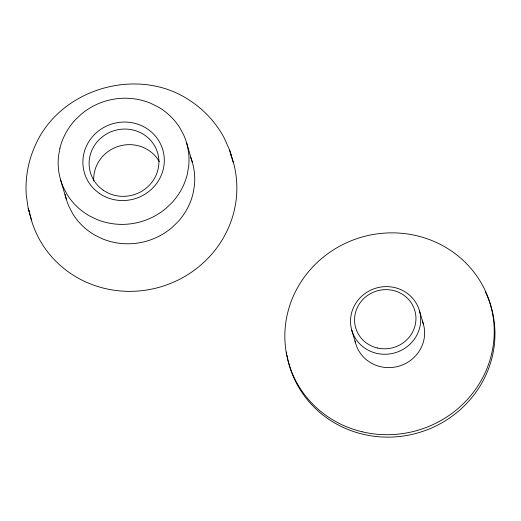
<?xml version="1.0" encoding="UTF-8"?>
<svg xmlns="http://www.w3.org/2000/svg" width="521" height="521" viewBox="0 0 521 521"><rect width="100%" height="100%" fill="white"/><g stroke="black" fill="none" stroke-linecap="round" stroke-linejoin="round"><path stroke-width="0.78" d="M231.116 155.199L229.637 150.178L224.258 138.052C216.28 123.028 204.525 110.211 190.36 100.814L189.937 100.56C138.384 65.646 60.228 88.303 35.298 145.339L35.083 145.782C28.127 161.295 25.021 178.416 26.297 195.382L28.225 208.504L31.735 220.637M419.477 310.803A35.213 33.709 -16.4 0 1 376.644 353.342A35.213 33.709 -16.4 0 1 360.714 297.172A35.213 33.709 -16.4 0 1 419.477 310.803L423.41 324.147M351.747 330.073L355.674 343.424A35.213 33.709 -16.4 0 0 400.336 365.722A35.213 33.709 -16.4 0 0 422.381 321.118M186.655 143.034L192.373 162.454M60.527 179.563L66.239 198.983M28.225 208.504L29.704 213.525M229.637 150.178L233.141 162.305M485.305 291.74A105.053 100.566 -16.4 0 1 421.105 431.929A105.053 100.566 -16.4 0 1 286.986 355.198M286.726 353.635A105.053 100.566 -16.4 0 1 286.498 352.072M355.465 342.655A35.213 33.709 -16.4 0 1 355.107 341.092M230.282 152.985A105.053 100.566 -16.4 0 1 159.7 287.149A105.053 100.566 -16.4 0 1 29.078 210.432M190.588 157.218A65.659 62.852 -16.4 0 1 194.366 185.964L192.978 193.805A65.659 62.852 -16.4 0 1 177.837 221.913L171.956 227.573A65.659 62.852 -16.4 0 1 102.559 238.885L95.284 235.362A65.659 62.852 -16.4 0 1 72.562 213.421L68.928 206.407A65.659 62.852 -16.4 0 1 65.105 194.379M93.741 180.924A35.018 33.52 -16.4 0 1 119.127 146.134A35.018 33.52 -16.4 0 1 159.309 161.627M59.915 148.218L58.528 156.053A65.659 62.852 -16.4 0 0 63.21 186.987L66.851 194.007A65.659 62.852 -16.4 0 0 89.566 215.948L96.841 219.465A65.659 62.852 -16.4 0 0 166.238 208.159L172.125 202.493A65.659 62.852 -16.4 0 0 187.267 174.385L188.654 166.544A65.659 62.852 -16.4 0 0 183.972 135.61L180.331 128.596A65.659 62.852 -16.4 0 0 157.609 106.655L150.335 103.132A65.659 62.852 -16.4 0 0 80.937 114.444L75.057 120.104A65.659 62.852 -16.4 0 0 59.915 148.218M103.262 190.224L99.908 187.58A35.018 33.52 -16.4 0 1 112.796 131.103A35.018 33.52 -16.4 0 1 158.488 167.104A35.018 33.52 -16.4 0 1 103.262 190.224M99.387 193.408L95.473 190.328A40.853 39.114 -16.4 0 1 110.511 124.434A40.853 39.114 -16.4 0 1 163.822 166.433A40.853 39.114 -16.4 0 1 99.387 193.408M362.245 431.818A105.053 100.566 -16.4 0 0 490.723 305.553A105.053 100.566 -16.4 0 0 315.648 263.978A105.053 100.566 -16.4 0 0 362.245 431.818M377.406 348.002A30.804 29.489 -16.4 0 0 414.879 310.79A30.804 29.489 -16.4 0 0 363.469 298.865A30.804 29.489 -16.4 0 0 377.406 348.002"/></g></svg>
